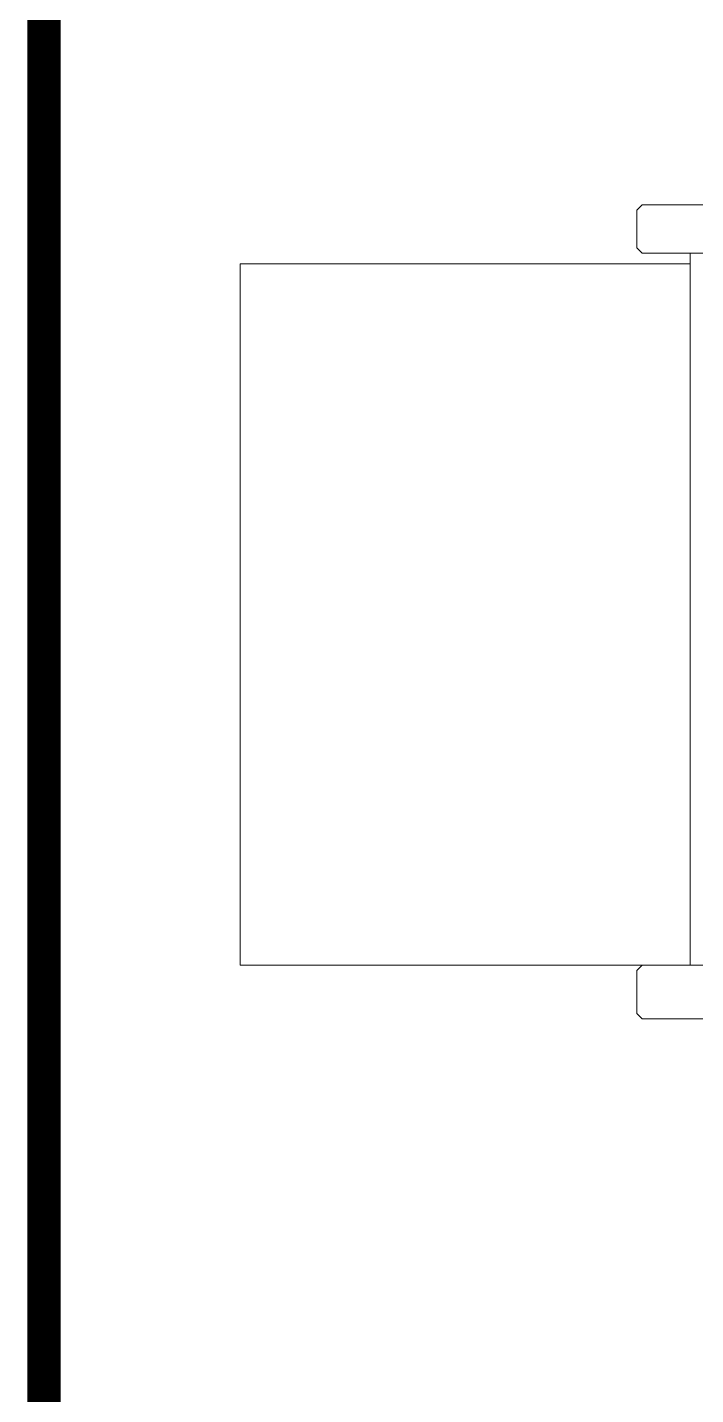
# Model space of a CAD drawing. Header units: metres. Extents: x -13194 to 152406, y -14653 to 29421.
# Drawn here: x 3689 to 3729.2, y 660.5 to 742.8 of the extents above; entities that cross this region are included whole.
import ezdxf

# ---------------------------------------------------------------- set-up
doc = ezdxf.new("R2010")
doc.units = ezdxf.units.M
doc.header["$LTSCALE"] = 100
doc.header["$MEASUREMENT"] = 0
doc.linetypes.add('HIDDEN', pattern=[0.375, 0.25, -0.125])
doc.layers.get('0').update_dxf_attribs({"color": 9, "lineweight": 9})
doc.layers.add('06D', color=9, linetype='Continuous', lineweight=9)
doc.layers.add('32-ekipman', color=9, linetype='Continuous', lineweight=9)

# ---------------------------------------------------------------- blocks, each defined once
blk = doc.blocks.new('p-işyeri')
at = {"color": 0, "const_width": 2}
blk.add_lwpolyline([(200, 0), (200, 700), (-200, 700), (-200, 0)], close=True, dxfattribs=at)
blk = doc.blocks.new('h')
for points in [[(182096.974, -16361.122), (182021.587, -16361.122)], [(182097.618, -16361.767), (182097.618, -16361.445), (182097.296, -16361.122), (182096.974, -16361.122)], [(182097.618, -16363.7), (182097.618, -16361.767)], [(182096.974, -16364.344), (182097.296, -16364.344), (182097.618, -16364.022), (182097.618, -16363.7)], [(182021.587, -16364.344), (182119.848, -16364.344)], [(182094.397, -16364.344), (182094.397, -16407.192)], [(182119.848, -16364.344), (182121.459, -16364.344)], [(182121.459, -16364.344), (182121.459, -16364.344), (182121.459, -16364.988)], [(182121.459, -16406.226), (182121.459, -16364.988)], [(182119.848, -16406.548), (182094.397, -16406.548)], [(182121.459, -16406.548), (182119.848, -16406.548)], [(182121.459, -16406.226), (182121.459, -16406.548), (182121.459, -16406.548)], [(182096.974, -16407.192), (182093.108, -16407.192)], [(182096.974, -16407.192), (182097.296, -16407.192), (182097.618, -16407.514), (182097.618, -16407.514)], [(182097.618, -16407.514), (182097.618, -16409.77)], [(182097.618, -16409.77), (182097.296, -16410.092), (182096.974, -16410.092)], [(182097.618, -16409.77), (182097.618, -16409.77)], [(182096.974, -16410.092), (182021.587, -16410.092)]]:
    blk.add_lwpolyline(points)
blk = doc.blocks.new('2.bod.Mimari')
at = {"layer": '06D', "color": 89, "linetype": 'HIDDEN', "true_color": 0x2e4d23, "rotation": 90}
blk.add_blockref('p-işyeri', (4390, -8000), dxfattribs=at)
at = {"layer": '32-ekipman', "ltscale": 2, "rotation": 180}
blk.add_blockref('h', (185823.255, -24307.965), dxfattribs=at)

msp = doc.modelspace()

# ---------------------------------------------------------------- block references
msp.add_blockref('2.bod.Mimari', (0, 8630))

doc.saveas('drawing.dxf')
